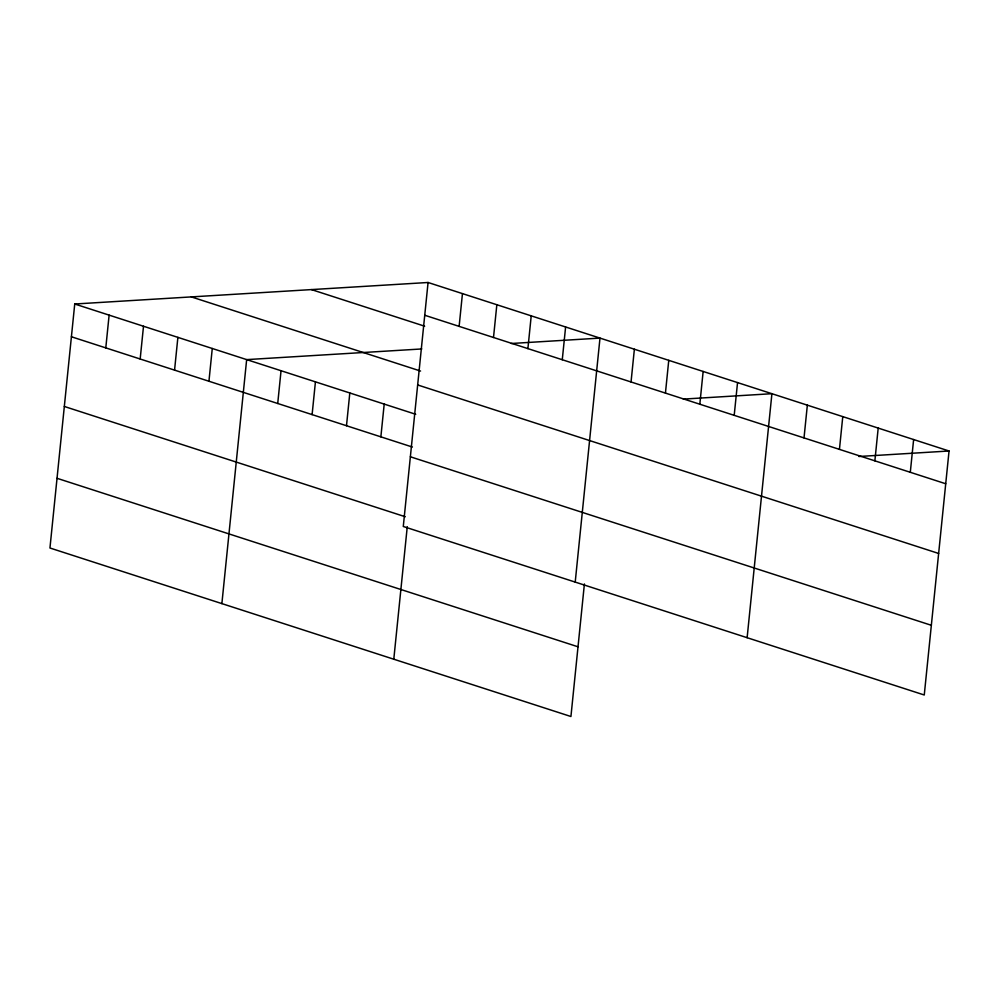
<?xml version="1.0" encoding="UTF-8"?>
<svg xmlns="http://www.w3.org/2000/svg" width="999" height="999" viewBox="0 0 999 999"><rect width="100%" height="100%" fill="white"/><g stroke="black" fill="none" stroke-linecap="round" stroke-linejoin="round"><path stroke-width="1.5" d="M428.072 282.492L403.284 526.485L924.262 694.992L949.05 450.999L428.072 282.492L74.738 304.008L49.95 548.001L570.928 716.508L584.403 583.953M105.794 347.877L109.116 315.122M140.172 359.003L143.506 326.248M174.563 370.117L177.884 337.375M208.941 381.243L212.275 348.489M221.878 603.608L246.653 359.615L421.79 348.951M277.722 403.484L281.044 370.729M312.1 414.61L315.434 381.855M346.491 425.724L349.812 392.982M380.869 436.85L384.203 404.096M393.793 659.215L407.267 526.66M459.128 326.373L462.45 293.619M493.506 337.487L496.84 304.745M527.897 348.614L531.218 315.859M562.275 359.727L565.609 326.985M575.212 582.092L599.987 338.099L511.376 343.494M631.043 381.98L634.377 349.225M665.434 393.094L668.756 360.339M699.824 404.22L703.146 371.466M734.203 415.334L737.537 382.592M747.127 637.699L771.915 393.706L683.304 399.101M804.02 437.912L807.342 405.169M839.447 449.375L842.769 416.62M874.874 460.839L878.196 428.084M910.301 472.29L913.623 439.548M858.878 456.493L949.05 450.999M424.737 315.247L945.728 483.753M311.463 289.598L424.65 326.198M191.333 296.903L420.567 371.054M417.657 384.952L938.648 553.458M74.738 304.008L415.721 414.285M71.404 336.763L412.387 447.04M410.364 456.78L931.343 625.287M64.323 406.468L405.307 516.758M57.03 478.296L578.009 646.79"/></g></svg>
